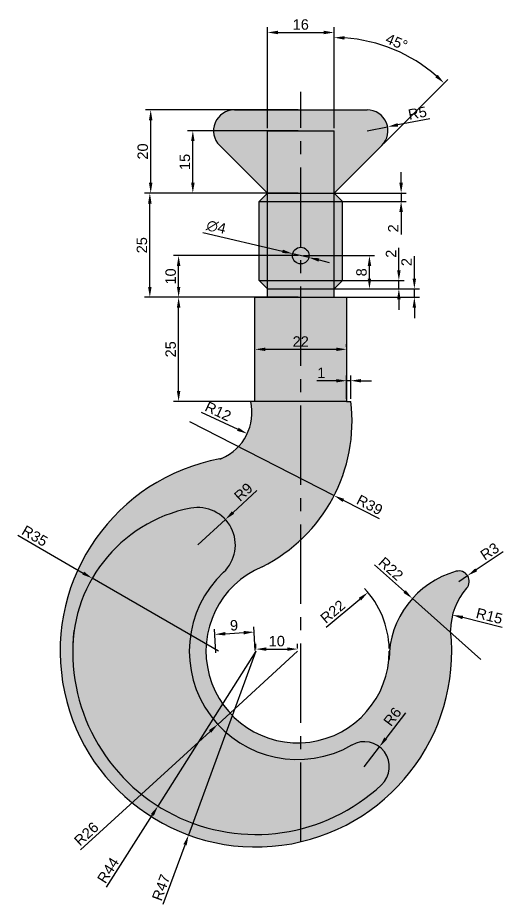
# Model space of a CAD drawing. Header units: millimetres. Extents: x 3781 to 4260, y 1155 to 1368.
# Drawn here: x 3781.4 to 3900.6, y 1155 to 1367.9 of the extents above; entities that cross this region are included whole.
import ezdxf

# ---------------------------------------------------------------- set-up
doc = ezdxf.new("R2010")
doc.units = ezdxf.units.MM
doc.linetypes.add('CENTER2', pattern=[28.575, 19.05, -3.175, 3.175, -3.175])
doc.styles.get("Standard").update_dxf_attribs({"font": 'arial.ttf'})
doc.dimstyles.new('ISO-25', dxfattribs={"dimtxt": 2.5, "dimasz": 2.5, "dimexe": 1.25, "dimexo": 0.625, "dimtad": 1, "dimdec": 0, "dimtxsty": 'Standard', "dimcen": 2.5, "dimadec": 0, "dimazin": 0, "dimtfac": 1, "dimtdec": 0, "dimtmove": 0, "dimatfit": 3, "dimfxl": 1, "dimarcsym": 0})

# ---------------------------------------------------------------- blocks, each defined once
blk = doc.blocks.new('*D29')
at = {"color": 0, "lineweight": -2, "transparency": 16777216}
for p, q in [((3874.47, 1201.04), (3869.75, 1194.85)), ((3864.6, 1188.09), (3868.24, 1192.87))]:
    blk.add_line(p, q, dxfattribs=at)
at = {"color": 0, "transparency": 16777216}
blk.add_solid([(3869.42, 1195.11), (3870.08, 1194.6), (3868.24, 1192.87)], dxfattribs=at)
at = {"layer": 'Defpoints', "color": 0, "transparency": 16777216}
for p in [(3868.24, 1192.87), (3864.6, 1188.09)]:
    blk.add_point(p, dxfattribs=at)
at = {"color": 0, "transparency": 16777216, "insert": (3871.36, 1200.09), "char_height": 2.5, "attachment_point": 5, "rotation": 52.6969}
blk.add_mtext('R6', dxfattribs=at)
blk = doc.blocks.new('*D30')
at = {"color": 0, "lineweight": -2, "transparency": 16777216}
for p, q in [((3897.96, 1239.65), (3891.47, 1235.35)), ((3887.3, 1232.59), (3889.39, 1233.97))]:
    blk.add_line(p, q, dxfattribs=at)
at = {"color": 0, "transparency": 16777216}
blk.add_solid([(3891.24, 1235.69), (3891.7, 1235), (3889.39, 1233.97)], dxfattribs=at)
at = {"layer": 'Defpoints', "color": 0, "transparency": 16777216}
for p in [(3889.39, 1233.97), (3887.3, 1232.59)]:
    blk.add_point(p, dxfattribs=at)
at = {"color": 0, "transparency": 16777216, "insert": (3894.7, 1239.77), "char_height": 2.5, "attachment_point": 5, "rotation": 33.533}
blk.add_mtext('R3', dxfattribs=at)
blk = doc.blocks.new('*D32')
at = {"color": 0, "lineweight": -2, "transparency": 16777216}
blk.add_line((3897.67, 1221.54), (3888.22, 1223.91), dxfattribs=at)
at = {"color": 0, "transparency": 16777216}
blk.add_solid([(3888.32, 1224.32), (3888.12, 1223.51), (3885.79, 1224.52)], dxfattribs=at)
at = {"layer": 'Defpoints', "color": 0, "transparency": 16777216}
for p in [(3885.79, 1224.52), (3900.6, 1220.81)]:
    blk.add_point(p, dxfattribs=at)
at = {"color": 0, "transparency": 16777216, "insert": (3894.62, 1224.27), "char_height": 2.5, "attachment_point": 5, "rotation": 345.9199}
blk.add_mtext('R15', dxfattribs=at)
blk = doc.blocks.new('*D33')
at = {"color": 0, "lineweight": -2, "transparency": 16777216}
for p, q in [((3867.05, 1236.59), (3874.28, 1230.13)), ((3892.55, 1213.81), (3876.15, 1228.46))]:
    blk.add_line(p, q, dxfattribs=at)
at = {"color": 0, "transparency": 16777216}
blk.add_solid([(3874.56, 1230.44), (3874.01, 1229.82), (3876.15, 1228.46)], dxfattribs=at)
at = {"layer": 'Defpoints', "color": 0, "transparency": 16777216}
for p in [(3876.15, 1228.46), (3892.55, 1213.81)]:
    blk.add_point(p, dxfattribs=at)
at = {"color": 0, "transparency": 16777216, "insert": (3870.99, 1235.6), "char_height": 2.5, "attachment_point": 5, "rotation": 318.2168}
blk.add_mtext('R22', dxfattribs=at)
blk = doc.blocks.new('*D34')
at = {"color": 0, "lineweight": -2, "transparency": 16777216}
for p, q in [((3848.6, 1215.81), (3829.42, 1198.25)), ((3796.5, 1168.11), (3827.58, 1196.56))]:
    blk.add_line(p, q, dxfattribs=at)
at = {"color": 0, "transparency": 16777216}
blk.add_solid([(3827.3, 1196.87), (3827.86, 1196.25), (3829.42, 1198.25)], dxfattribs=at)
at = {"layer": 'Defpoints', "color": 0, "transparency": 16777216}
for p in [(3848.6, 1215.81), (3829.42, 1198.25)]:
    blk.add_point(p, dxfattribs=at)
at = {"color": 0, "transparency": 16777216, "insert": (3797.88, 1171.95), "char_height": 2.5, "attachment_point": 5, "rotation": 42.4727}
blk.add_mtext('R26', dxfattribs=at)
blk = doc.blocks.new('*D35')
at = {"color": 0, "lineweight": -2, "transparency": 16777216}
for p, q in [((3838.6, 1215.81), (3815.07, 1178.63)), ((3802.74, 1159.15), (3813.73, 1176.51))]:
    blk.add_line(p, q, dxfattribs=at)
at = {"color": 0, "transparency": 16777216}
blk.add_solid([(3813.38, 1176.74), (3814.09, 1176.29), (3815.07, 1178.63)], dxfattribs=at)
at = {"layer": 'Defpoints', "color": 0, "transparency": 16777216}
for p in [(3838.6, 1215.81), (3815.07, 1178.63)]:
    blk.add_point(p, dxfattribs=at)
at = {"color": 0, "transparency": 16777216, "insert": (3803.09, 1163.2), "char_height": 2.5, "attachment_point": 5, "rotation": 57.6693}
blk.add_mtext('R44', dxfattribs=at)
blk = doc.blocks.new('*D36')
at = {"color": 0, "lineweight": -2, "transparency": 16777216}
for p, q in [((3838.6, 1215.81), (3822.43, 1171.68)), ((3816.33, 1155.05), (3821.57, 1169.33))]:
    blk.add_line(p, q, dxfattribs=at)
at = {"color": 0, "transparency": 16777216}
blk.add_solid([(3821.18, 1169.47), (3821.96, 1169.19), (3822.43, 1171.68)], dxfattribs=at)
at = {"layer": 'Defpoints', "color": 0, "transparency": 16777216}
for p in [(3838.6, 1215.81), (3822.43, 1171.68)]:
    blk.add_point(p, dxfattribs=at)
at = {"color": 0, "transparency": 16777216, "insert": (3815.82, 1159.08), "char_height": 2.5, "attachment_point": 5, "rotation": 69.8713}
blk.add_mtext('R47', dxfattribs=at)
blk = doc.blocks.new('*D37')
at = {"color": 0, "lineweight": -2, "transparency": 16777216}
for p, q in [((3838.6, 1216.43), (3838.6, 1217.57)), ((3841.1, 1216.32), (3846.1, 1216.32)), ((3848.6, 1216.43), (3848.6, 1217.57))]:
    blk.add_line(p, q, dxfattribs=at)
at = {"color": 0, "transparency": 16777216}
for points in [[(3841.1, 1216.73), (3841.1, 1215.9), (3838.6, 1216.32)], [(3846.1, 1216.73), (3846.1, 1215.9), (3848.6, 1216.32)]]:
    blk.add_solid(points, dxfattribs=at)
at = {"layer": 'Defpoints', "color": 0, "transparency": 16777216}
for p in [(3838.6, 1215.81), (3848.6, 1216.32), (3848.6, 1215.81)]:
    blk.add_point(p, dxfattribs=at)
at = {"color": 0, "transparency": 16777216, "insert": (3843.6, 1218.22), "char_height": 2.5, "attachment_point": 5}
blk.add_mtext('10', dxfattribs=at)
blk = doc.blocks.new('*D38')
at = {"color": 0, "lineweight": -2, "transparency": 16777216}
for p, q in [((3781.41, 1243.66), (3797.13, 1234.57)), ((3829.6, 1215.81), (3799.3, 1233.32))]:
    blk.add_line(p, q, dxfattribs=at)
at = {"color": 0, "transparency": 16777216}
blk.add_solid([(3797.34, 1234.93), (3796.93, 1234.21), (3799.3, 1233.32)], dxfattribs=at)
at = {"layer": 'Defpoints', "color": 0, "transparency": 16777216}
for p in [(3799.3, 1233.32), (3829.6, 1215.81)]:
    blk.add_point(p, dxfattribs=at)
at = {"color": 0, "transparency": 16777216, "insert": (3785.5, 1243.49), "char_height": 2.5, "attachment_point": 5, "rotation": 329.9757}
blk.add_mtext('R35', dxfattribs=at)
blk = doc.blocks.new('*D39')
at = {"color": 0, "lineweight": -2, "transparency": 16777216}
for p, q in [((3829, 1215.45), (3828.66, 1221.1)), ((3831.23, 1220), (3835.65, 1220.27)), ((3838.41, 1216), (3838.07, 1221.66))]:
    blk.add_line(p, q, dxfattribs=at)
at = {"color": 0, "transparency": 16777216}
for points in [[(3831.21, 1220.42), (3831.25, 1219.59), (3828.73, 1219.86)], [(3835.63, 1220.68), (3835.68, 1219.85), (3838.15, 1220.41)]]:
    blk.add_solid(points, dxfattribs=at)
at = {"layer": 'Defpoints', "color": 0, "transparency": 16777216}
for p in [(3838.15, 1220.41), (3829.03, 1214.82), (3838.45, 1215.38)]:
    blk.add_point(p, dxfattribs=at)
at = {"color": 0, "transparency": 16777216, "insert": (3833.33, 1222.03), "char_height": 2.5, "attachment_point": 5, "rotation": 3.3955}
blk.add_mtext('9', dxfattribs=at)
blk = doc.blocks.new('*D40')
at = {"color": 0, "lineweight": -2, "transparency": 16777216}
for p, q in [((3838.81, 1254.43), (3833.1, 1249.14)), ((3824.65, 1241.33), (3831.26, 1247.44))]:
    blk.add_line(p, q, dxfattribs=at)
at = {"color": 0, "transparency": 16777216}
blk.add_solid([(3832.81, 1249.44), (3833.38, 1248.83), (3831.26, 1247.44)], dxfattribs=at)
at = {"layer": 'Defpoints', "color": 0, "transparency": 16777216}
for p in [(3831.26, 1247.44), (3824.65, 1241.33)]:
    blk.add_point(p, dxfattribs=at)
at = {"color": 0, "transparency": 16777216, "insert": (3835.58, 1254.03), "char_height": 2.5, "attachment_point": 5, "rotation": 42.7654}
blk.add_mtext('R9', dxfattribs=at)
blk = doc.blocks.new('*D41')
at = {"color": 0, "lineweight": -2, "transparency": 16777216}
blk.add_line((3855.48, 1221.56), (3863.55, 1228.33), dxfattribs=at)
blk.add_arc((3848.6, 1215.81), 22, 1.6277, 43.2015, dxfattribs=at)
at = {"color": 0, "transparency": 16777216}
blk.add_solid([(3863.28, 1228.65), (3863.82, 1228.01), (3865.47, 1229.93)], dxfattribs=at)
at = {"layer": 'Defpoints', "color": 0, "transparency": 16777216}
for p in [(3865.47, 1229.93), (3848.6, 1215.81)]:
    blk.add_point(p, dxfattribs=at)
at = {"color": 0, "transparency": 16777216, "insert": (3857.03, 1225.32), "char_height": 2.5, "attachment_point": 5, "rotation": 39.9461}
blk.add_mtext('R22', dxfattribs=at)
blk = doc.blocks.new('*D42')
at = {"color": 0, "lineweight": -2, "transparency": 16777216}
for p, q in [((3822.65, 1270.98), (3857.35, 1253.18)), ((3868.23, 1247.6), (3859.58, 1252.04))]:
    blk.add_line(p, q, dxfattribs=at)
at = {"color": 0, "transparency": 16777216}
blk.add_solid([(3859.77, 1252.41), (3859.39, 1251.67), (3857.35, 1253.18)], dxfattribs=at)
at = {"layer": 'Defpoints', "color": 0, "transparency": 16777216}
for p in [(3822.65, 1270.98), (3857.35, 1253.18)]:
    blk.add_point(p, dxfattribs=at)
at = {"color": 0, "transparency": 16777216, "insert": (3865.89, 1250.94), "char_height": 2.5, "attachment_point": 5, "rotation": 332.8443}
blk.add_mtext('R39', dxfattribs=at)
blk = doc.blocks.new('*D43')
at = {"color": 0, "lineweight": -2, "transparency": 16777216}
for p, q in [((3860.35, 1276.43), (3860.35, 1282.02)), ((3861.35, 1276.43), (3861.35, 1282.02)), ((3857.85, 1280.77), (3853.18, 1280.77)), ((3861.35, 1280.77), (3860.35, 1280.77)), ((3863.85, 1280.77), (3866.35, 1280.77))]:
    blk.add_line(p, q, dxfattribs=at)
at = {"color": 0, "transparency": 16777216}
for points in [[(3857.85, 1281.18), (3857.85, 1280.35), (3860.35, 1280.77)], [(3863.85, 1281.18), (3863.85, 1280.35), (3861.35, 1280.77)]]:
    blk.add_solid(points, dxfattribs=at)
at = {"layer": 'Defpoints', "color": 0, "transparency": 16777216}
for p in [(3860.35, 1280.77), (3860.35, 1275.81), (3861.35, 1275.81)]:
    blk.add_point(p, dxfattribs=at)
at = {"color": 0, "transparency": 16777216, "insert": (3854.27, 1282.65), "char_height": 2.5, "attachment_point": 5}
blk.add_mtext('1', dxfattribs=at)
blk = doc.blocks.new('*D44')
at = {"color": 0, "lineweight": -2, "transparency": 16777216}
blk.add_line((3825.47, 1273.25), (3834.24, 1269.12), dxfattribs=at)
at = {"color": 0, "transparency": 16777216}
blk.add_solid([(3834.42, 1269.49), (3834.06, 1268.74), (3836.5, 1268.05)], dxfattribs=at)
at = {"layer": 'Defpoints', "color": 0, "transparency": 16777216}
for p in [(3825.65, 1273.17), (3836.5, 1268.05)]:
    blk.add_point(p, dxfattribs=at)
at = {"color": 0, "transparency": 16777216, "insert": (3829.52, 1273.42), "char_height": 2.5, "attachment_point": 5, "rotation": 334.7789}
blk.add_mtext('R12', dxfattribs=at)
blk = doc.blocks.new('*D45')
at = {"color": 0, "lineweight": -2, "transparency": 16777216}
for p, q in [((3838.35, 1288.93), (3838.35, 1289.56)), ((3840.85, 1288.31), (3857.85, 1288.31)), ((3860.35, 1288.93), (3860.35, 1289.56))]:
    blk.add_line(p, q, dxfattribs=at)
at = {"color": 0, "transparency": 16777216}
for points in [[(3840.85, 1288.72), (3840.85, 1287.89), (3838.35, 1288.31)], [(3857.85, 1288.72), (3857.85, 1287.89), (3860.35, 1288.31)]]:
    blk.add_solid(points, dxfattribs=at)
at = {"layer": 'Defpoints', "color": 0, "transparency": 16777216}
for p in [(3838.35, 1288.31), (3860.35, 1288.31), (3860.35, 1288.31)]:
    blk.add_point(p, dxfattribs=at)
at = {"color": 0, "transparency": 16777216, "insert": (3849.35, 1290.19), "char_height": 2.5, "attachment_point": 5}
blk.add_mtext('22', dxfattribs=at)
blk = doc.blocks.new('*D46')
at = {"color": 0, "lineweight": -2, "transparency": 16777216}
for p, q in [((3848.73, 1310.81), (3818.78, 1310.81)), ((3820.03, 1303.31), (3820.03, 1308.31)), ((3848.73, 1300.81), (3818.78, 1300.81))]:
    blk.add_line(p, q, dxfattribs=at)
at = {"color": 0, "transparency": 16777216}
for points in [[(3819.62, 1308.31), (3820.45, 1308.31), (3820.03, 1310.81)], [(3819.62, 1303.31), (3820.45, 1303.31), (3820.03, 1300.81)]]:
    blk.add_solid(points, dxfattribs=at)
at = {"layer": 'Defpoints', "color": 0, "transparency": 16777216}
for p in [(3820.03, 1310.81), (3849.35, 1310.81), (3849.35, 1300.81)]:
    blk.add_point(p, dxfattribs=at)
at = {"color": 0, "transparency": 16777216, "insert": (3818.13, 1305.81), "char_height": 2.5, "attachment_point": 5, "rotation": 90}
blk.add_mtext('10', dxfattribs=at)
blk = doc.blocks.new('*D47')
at = {"color": 0, "lineweight": -2, "transparency": 16777216}
for p, q in [((3876.62, 1305.31), (3876.62, 1310.71)), ((3849.98, 1302.81), (3877.87, 1302.81)), ((3849.98, 1300.81), (3877.87, 1300.81)), ((3876.62, 1300.81), (3876.62, 1302.81)), ((3876.62, 1298.31), (3876.62, 1295.81))]:
    blk.add_line(p, q, dxfattribs=at)
at = {"color": 0, "transparency": 16777216}
for points in [[(3876.2, 1305.31), (3877.03, 1305.31), (3876.62, 1302.81)], [(3876.2, 1298.31), (3877.03, 1298.31), (3876.62, 1300.81)]]:
    blk.add_solid(points, dxfattribs=at)
at = {"layer": 'Defpoints', "color": 0, "transparency": 16777216}
for p in [(3849.35, 1302.81), (3849.35, 1300.81), (3876.62, 1302.81)]:
    blk.add_point(p, dxfattribs=at)
at = {"color": 0, "transparency": 16777216, "insert": (3874.74, 1309.26), "char_height": 2.5, "attachment_point": 5, "rotation": 90}
blk.add_mtext('2', dxfattribs=at)
blk = doc.blocks.new('*D48')
at = {"color": 0, "lineweight": -2, "transparency": 16777216}
for p, q in [((3872.9, 1307.31), (3872.9, 1312.71)), ((3849.98, 1304.81), (3874.15, 1304.81)), ((3872.9, 1302.81), (3872.9, 1304.81)), ((3849.98, 1302.81), (3874.15, 1302.81)), ((3872.9, 1300.31), (3872.9, 1297.81))]:
    blk.add_line(p, q, dxfattribs=at)
at = {"color": 0, "transparency": 16777216}
for points in [[(3872.48, 1307.31), (3873.32, 1307.31), (3872.9, 1304.81)], [(3872.48, 1300.31), (3873.32, 1300.31), (3872.9, 1302.81)]]:
    blk.add_solid(points, dxfattribs=at)
at = {"layer": 'Defpoints', "color": 0, "transparency": 16777216}
for p in [(3849.35, 1304.81), (3872.9, 1304.81), (3849.35, 1302.81)]:
    blk.add_point(p, dxfattribs=at)
at = {"color": 0, "transparency": 16777216, "insert": (3871.02, 1311.26), "char_height": 2.5, "attachment_point": 5, "rotation": 90}
blk.add_mtext('2', dxfattribs=at)
blk = doc.blocks.new('*D49')
at = {"color": 0, "lineweight": -2, "transparency": 16777216}
for p, q in [((3849.98, 1310.81), (3867.09, 1310.81)), ((3865.84, 1305.31), (3865.84, 1308.31)), ((3849.98, 1302.81), (3867.09, 1302.81))]:
    blk.add_line(p, q, dxfattribs=at)
at = {"color": 0, "transparency": 16777216}
for points in [[(3865.42, 1308.31), (3866.26, 1308.31), (3865.84, 1310.81)], [(3865.42, 1305.31), (3866.26, 1305.31), (3865.84, 1302.81)]]:
    blk.add_solid(points, dxfattribs=at)
at = {"layer": 'Defpoints', "color": 0, "transparency": 16777216}
for p in [(3849.35, 1310.81), (3865.84, 1310.81), (3849.35, 1302.81)]:
    blk.add_point(p, dxfattribs=at)
at = {"color": 0, "transparency": 16777216, "insert": (3863.94, 1306.81), "char_height": 2.5, "attachment_point": 5, "rotation": 90}
blk.add_mtext('8', dxfattribs=at)
blk = doc.blocks.new('*D50')
at = {"color": 0, "lineweight": -2, "transparency": 16777216}
for p, q in [((3848.73, 1300.81), (3818.78, 1300.81)), ((3820.03, 1278.31), (3820.03, 1298.31)), ((3848.73, 1275.81), (3818.78, 1275.81))]:
    blk.add_line(p, q, dxfattribs=at)
at = {"color": 0, "transparency": 16777216}
for points in [[(3819.62, 1298.31), (3820.45, 1298.31), (3820.03, 1300.81)], [(3819.62, 1278.31), (3820.45, 1278.31), (3820.03, 1275.81)]]:
    blk.add_solid(points, dxfattribs=at)
at = {"layer": 'Defpoints', "color": 0, "transparency": 16777216}
for p in [(3820.03, 1300.81), (3849.35, 1300.81), (3849.35, 1275.81)]:
    blk.add_point(p, dxfattribs=at)
at = {"color": 0, "transparency": 16777216, "insert": (3818.13, 1288.31), "char_height": 2.5, "attachment_point": 5, "rotation": 90}
blk.add_mtext('25', dxfattribs=at)
blk = doc.blocks.new('*D51')
at = {"color": 0, "lineweight": -2, "transparency": 16777216}
for p, q in [((3848.73, 1325.81), (3811.87, 1325.81)), ((3813.12, 1303.31), (3813.12, 1323.31)), ((3848.73, 1300.81), (3811.87, 1300.81))]:
    blk.add_line(p, q, dxfattribs=at)
at = {"color": 0, "transparency": 16777216}
for points in [[(3812.7, 1323.31), (3813.54, 1323.31), (3813.12, 1325.81)], [(3812.7, 1303.31), (3813.54, 1303.31), (3813.12, 1300.81)]]:
    blk.add_solid(points, dxfattribs=at)
at = {"layer": 'Defpoints', "color": 0, "transparency": 16777216}
for p in [(3813.12, 1325.81), (3849.35, 1325.81), (3849.35, 1300.81)]:
    blk.add_point(p, dxfattribs=at)
at = {"color": 0, "transparency": 16777216, "insert": (3811.22, 1313.31), "char_height": 2.5, "attachment_point": 5, "rotation": 90}
blk.add_mtext('25', dxfattribs=at)
blk = doc.blocks.new('*D52')
at = {"color": 0, "lineweight": -2, "transparency": 16777216}
for p, q in [((3848.73, 1345.81), (3812.08, 1345.81)), ((3813.33, 1328.31), (3813.33, 1343.31)), ((3848.73, 1325.81), (3812.08, 1325.81))]:
    blk.add_line(p, q, dxfattribs=at)
at = {"color": 0, "transparency": 16777216}
for points in [[(3812.91, 1343.31), (3813.75, 1343.31), (3813.33, 1345.81)], [(3812.91, 1328.31), (3813.75, 1328.31), (3813.33, 1325.81)]]:
    blk.add_solid(points, dxfattribs=at)
at = {"layer": 'Defpoints', "color": 0, "transparency": 16777216}
for p in [(3813.33, 1345.81), (3849.35, 1345.81), (3849.35, 1325.81)]:
    blk.add_point(p, dxfattribs=at)
at = {"color": 0, "transparency": 16777216, "insert": (3811.43, 1335.81), "char_height": 2.5, "attachment_point": 5, "rotation": 90}
blk.add_mtext('20', dxfattribs=at)
blk = doc.blocks.new('*D53')
at = {"color": 0, "lineweight": -2, "transparency": 16777216}
for p, q in [((3848.73, 1340.81), (3822.19, 1340.81)), ((3823.44, 1328.31), (3823.44, 1338.31)), ((3848.73, 1325.81), (3822.19, 1325.81))]:
    blk.add_line(p, q, dxfattribs=at)
at = {"color": 0, "transparency": 16777216}
for points in [[(3823.03, 1338.31), (3823.86, 1338.31), (3823.44, 1340.81)], [(3823.03, 1328.31), (3823.86, 1328.31), (3823.44, 1325.81)]]:
    blk.add_solid(points, dxfattribs=at)
at = {"layer": 'Defpoints', "color": 0, "transparency": 16777216}
for p in [(3823.44, 1340.81), (3849.35, 1340.81), (3849.35, 1325.81)]:
    blk.add_point(p, dxfattribs=at)
at = {"color": 0, "transparency": 16777216, "insert": (3821.54, 1333.31), "char_height": 2.5, "attachment_point": 5, "rotation": 90}
blk.add_mtext('15', dxfattribs=at)
blk = doc.blocks.new('*D54')
at = {"color": 0, "lineweight": -2, "transparency": 16777216}
for p, q in [((3841.35, 1341.43), (3841.35, 1365.64)), ((3857.35, 1341.43), (3857.35, 1365.64)), ((3843.85, 1364.39), (3854.85, 1364.39))]:
    blk.add_line(p, q, dxfattribs=at)
at = {"color": 0, "transparency": 16777216}
for points in [[(3843.85, 1364.81), (3843.85, 1363.98), (3841.35, 1364.39)], [(3854.85, 1364.81), (3854.85, 1363.98), (3857.35, 1364.39)]]:
    blk.add_solid(points, dxfattribs=at)
at = {"layer": 'Defpoints', "color": 0, "transparency": 16777216}
for p in [(3857.35, 1364.39), (3841.35, 1340.81), (3857.35, 1340.81)]:
    blk.add_point(p, dxfattribs=at)
at = {"color": 0, "transparency": 16777216, "insert": (3849.35, 1366.29), "char_height": 2.5, "attachment_point": 5}
blk.add_mtext('16', dxfattribs=at)
blk = doc.blocks.new('*D55')
at = {"color": 0, "lineweight": -2, "transparency": 16777216}
for p, q in [((3880.31, 1343.66), (3872.65, 1342.21)), ((3865.28, 1340.81), (3870.19, 1341.74))]:
    blk.add_line(p, q, dxfattribs=at)
at = {"color": 0, "transparency": 16777216}
blk.add_solid([(3872.57, 1342.61), (3872.73, 1341.8), (3870.19, 1341.74)], dxfattribs=at)
at = {"layer": 'Defpoints', "color": 0, "transparency": 16777216}
for p in [(3870.19, 1341.74), (3865.28, 1340.81)]:
    blk.add_point(p, dxfattribs=at)
at = {"color": 0, "transparency": 16777216, "insert": (3877.36, 1345.03), "char_height": 2.5, "attachment_point": 5, "rotation": 10.7573}
blk.add_mtext('R5', dxfattribs=at)
blk = doc.blocks.new('*D56')
at = {"color": 0, "lineweight": -2, "transparency": 16777216}
for p, q in [((3873.44, 1328.31), (3873.44, 1330.81)), ((3849.98, 1325.81), (3874.69, 1325.81)), ((3873.44, 1325.81), (3873.44, 1323.81)), ((3849.98, 1323.81), (3874.69, 1323.81)), ((3873.44, 1321.31), (3873.44, 1315.9))]:
    blk.add_line(p, q, dxfattribs=at)
at = {"color": 0, "transparency": 16777216}
for points in [[(3873.02, 1328.31), (3873.86, 1328.31), (3873.44, 1325.81)], [(3873.02, 1321.31), (3873.86, 1321.31), (3873.44, 1323.81)]]:
    blk.add_solid(points, dxfattribs=at)
at = {"layer": 'Defpoints', "color": 0, "transparency": 16777216}
for p in [(3849.35, 1325.81), (3849.35, 1323.81), (3873.44, 1323.81)]:
    blk.add_point(p, dxfattribs=at)
at = {"color": 0, "transparency": 16777216, "insert": (3871.56, 1317.35), "char_height": 2.5, "attachment_point": 5, "rotation": 90}
blk.add_mtext('2', dxfattribs=at)
blk = doc.blocks.new('*D57')
at = {"color": 0, "lineweight": -2, "transparency": 16777216}
for p, q in [((3825.88, 1316.4), (3844.98, 1311.85)), ((3851.3, 1310.34), (3847.41, 1311.27)), ((3853.73, 1309.76), (3856.16, 1309.18))]:
    blk.add_line(p, q, dxfattribs=at)
at = {"color": 0, "transparency": 16777216}
for points in [[(3845.07, 1312.25), (3844.88, 1311.44), (3847.41, 1311.27)], [(3853.83, 1310.17), (3853.63, 1309.36), (3851.3, 1310.34)]]:
    blk.add_solid(points, dxfattribs=at)
at = {"layer": 'Defpoints', "color": 0, "transparency": 16777216}
for p in [(3847.41, 1311.27), (3851.3, 1310.34)]:
    blk.add_point(p, dxfattribs=at)
at = {"color": 0, "transparency": 16777216, "insert": (3829.06, 1317.67), "char_height": 2.5, "attachment_point": 5, "rotation": 346.5874}
blk.add_mtext('∅4', dxfattribs=at)
blk = doc.blocks.new('*D58')
at = {"color": 0, "lineweight": -2, "transparency": 16777216}
for p, q in [((3857.35, 1341.43), (3857.35, 1364.42)), ((3869.26, 1337.71), (3884.66, 1353.11))]:
    blk.add_line(p, q, dxfattribs=at)
blk.add_arc((3857.35, 1325.81), 37.36, 48.8343, 86.1657, dxfattribs=at)
at = {"color": 0, "transparency": 16777216}
for points in [[(3859.84, 1362.67), (3859.87, 1363.5), (3857.35, 1363.17)], [(3882.23, 1354.24), (3881.66, 1353.63), (3883.77, 1352.23)]]:
    blk.add_solid(points, dxfattribs=at)
at = {"layer": 'Defpoints', "color": 0, "transparency": 16777216}
for p in [(3876.04, 1358.16), (3857.35, 1340.81), (3868.82, 1337.27), (3857.35, 1325.81), (3857.35, 1300.81)]:
    blk.add_point(p, dxfattribs=at)
at = {"color": 0, "transparency": 16777216, "insert": (3872.38, 1362.08), "char_height": 2.5, "attachment_point": 5, "rotation": 337.5}
blk.add_mtext('45°', dxfattribs=at)

msp = doc.modelspace()

# ---------------------------------------------------------------- hatches: boundary and pattern name
at = {"true_color": 0xf1eb1f}
h = msp.add_hatch(color=2, dxfattribs=at)
h.dxf.hatch_style = 1
h.paths.add_polyline_path([(3841.35, 1340.81), (3849.35, 1340.81), (3849.35, 1345.81), (3833.42, 1345.81, 0.668179), (3829.89, 1337.27), (3841.35, 1325.81)])
h.paths.add_polyline_path([(3865.28, 1345.81), (3849.35, 1345.81), (3849.35, 1340.81), (3857.35, 1340.81), (3857.35, 1325.81), (3868.82, 1337.27, 0.668179)])
at = {"true_color": 0xa953a0}
h = msp.add_hatch(color=215, dxfattribs=at)
h.dxf.hatch_style = 1
h.paths.add_polyline_path([(3857.35, 1340.81), (3849.35, 1340.81), (3849.35, 1325.81), (3857.35, 1325.81)])
h.paths.add_polyline_path([(3849.35, 1340.81), (3841.35, 1340.81), (3841.35, 1325.81), (3849.35, 1325.81)])
at = {"true_color": 0x139b48}
h = msp.add_hatch(color=114, dxfattribs=at)
h.dxf.hatch_style = 1
h.paths.add_polyline_path([(3849.35, 1325.81), (3841.35, 1325.81), (3841.35, 1323.81), (3849.35, 1323.81)])
h.paths.add_polyline_path([(3857.35, 1325.81), (3849.35, 1325.81), (3849.35, 1323.81), (3857.35, 1323.81)])
h.paths.add_polyline_path([(3841.35, 1325.81), (3839.35, 1323.81), (3841.35, 1323.81)])
h.paths.add_polyline_path([(3841.35, 1323.81), (3839.35, 1323.81), (3839.35, 1304.81), (3841.35, 1304.81)])
h.paths.add_polyline_path([(3857.35, 1325.81), (3857.35, 1323.81), (3859.35, 1323.81)])
h.paths.add_polyline_path([(3859.35, 1323.81), (3857.35, 1323.81), (3857.35, 1304.81), (3859.35, 1304.81)])
h.paths.add_polyline_path([(3857.35, 1323.81), (3849.35, 1323.81), (3849.35, 1312.81, -0.414214), (3851.35, 1310.81, -0.414214), (3849.35, 1308.81), (3849.35, 1304.81), (3857.35, 1304.81)])
h.paths.add_polyline_path([(3849.35, 1323.81), (3841.35, 1323.81), (3841.35, 1304.81), (3849.35, 1304.81), (3849.35, 1308.81, -0.414214), (3847.35, 1310.81, -0.414214), (3849.35, 1312.81)])
h.paths.add_polyline_path([(3849.35, 1304.81), (3841.35, 1304.81), (3841.35, 1302.81), (3849.35, 1302.81)])
h.paths.add_polyline_path([(3841.35, 1304.81), (3839.35, 1304.81), (3841.35, 1302.81)])
h.paths.add_polyline_path([(3857.35, 1304.81), (3849.35, 1304.81), (3849.35, 1302.81), (3857.35, 1302.81)])
h.paths.add_polyline_path([(3859.35, 1304.81), (3857.35, 1304.81), (3857.35, 1302.81)])
at = {"true_color": 0x000000}
h = msp.add_hatch(color=18, dxfattribs=at)
h.dxf.hatch_style = 1
h.paths.add_polyline_path([(3851.35, 1310.81, 0.414214), (3849.35, 1312.81), (3849.35, 1308.81, 0.414214)])
h.paths.add_polyline_path([(3849.35, 1312.81, 0.414214), (3847.35, 1310.81, 0.414214), (3849.35, 1308.81)])
h.paths.add_polyline_path([(3822.94, 1250.17, 0.359188), (3794.6, 1215.81, 0.488506), (3849.35, 1173.14), (3849.35, 1189.82, -0.690382), (3830.81, 1234.77, 0.752158)])
h.paths.add_polyline_path([(3861.6, 1193.29, -0.12431), (3849.35, 1189.82), (3849.35, 1173.14, 0.127351), (3868.71, 1183.72, 0.891175)])
at = {"true_color": 0x5e67af}
h = msp.add_hatch(color=165, dxfattribs=at)
h.dxf.hatch_style = 1
h.paths.add_polyline_path([(3849.35, 1300.81), (3838.35, 1300.81), (3838.35, 1275.81), (3849.35, 1275.81)])
h.paths.add_polyline_path([(3860.35, 1300.81), (3849.35, 1300.81), (3849.35, 1275.81), (3860.35, 1275.81)])
h.paths.add_polyline_path([(3846.83, 1287.57), (3851.96, 1287.57), (3851.96, 1292.72), (3846.83, 1292.72)], flags=9)
h.paths.add_polyline_path([(3852.8, 1280.03), (3855.99, 1280.03), (3855.99, 1285.18), (3852.8, 1285.18)], flags=24)
at = {"true_color": 0x9898cc}
h = msp.add_hatch(color=253, dxfattribs=at)
h.dxf.hatch_style = 1
h.paths.add_polyline_path([(3849.35, 1302.81), (3841.35, 1302.81), (3841.35, 1300.81), (3849.35, 1300.81)])
h.paths.add_polyline_path([(3857.35, 1302.81), (3849.35, 1302.81), (3849.35, 1300.81), (3857.35, 1300.81)])
at = {"true_color": 0xed1f24}
h = msp.add_hatch(color=240, dxfattribs=at)
h.dxf.hatch_style = 1
h.paths.add_polyline_path([(3849.35, 1275.81), (3838.35, 1275.81), (3837.35, 1275.81, -0.367642), (3830.14, 1262.04, 1.025151), (3849.35, 1170.05), (3849.35, 1173.14, -0.488506), (3794.6, 1215.81, -0.359188), (3822.94, 1250.17, -0.752158), (3830.81, 1234.77, 0.690382), (3849.35, 1189.82), (3849.35, 1193.82, -0.832762), (3840.07, 1236.08, 0.072894), (3849.35, 1242.55)])
h.paths.add_polyline_path([(3885.34, 1220.81, -0.183227), (3889.17, 1230.93, 0.747757), (3886.63, 1234.99, 0.319887), (3870.59, 1215.12, -0.007165), (3870.56, 1214.49, 0.007787), (3870.55, 1213.81), (3870.51, 1213.81, -0.378005), (3849.35, 1193.82), (3849.35, 1189.82, 0.12431), (3861.6, 1193.29, -0.891175), (3868.71, 1183.72, -0.127351), (3849.35, 1173.14), (3849.35, 1170.05, 0.378285)])
h.paths.add_polyline_path([(3861.35, 1275.81), (3860.35, 1275.81), (3849.35, 1275.81), (3849.35, 1242.55, 0.239637)])

# ---------------------------------------------------------------- linework, layer by layer
at = {"linetype": 'CENTER2'}
msp.add_line((3849.35, 1170.05), (3849.35, 1350.16), dxfattribs=at)
for p, q in [((3833.42, 1345.81), (3865.28, 1345.81)), ((3841.35, 1345.81), (3857.35, 1345.81)), ((3841.35, 1300.81), (3841.35, 1340.81)), ((3841.35, 1340.81), (3857.35, 1340.81)), ((3857.35, 1300.81), (3857.35, 1340.81)), ((3841.35, 1325.81), (3829.89, 1337.27)), ((3868.82, 1337.27), (3857.35, 1325.81)), ((3839.35, 1323.81), (3841.35, 1325.81)), ((3841.35, 1325.81), (3857.35, 1325.81)), ((3857.35, 1325.81), (3859.35, 1323.81)), ((3839.35, 1323.81), (3859.35, 1323.81)), ((3839.35, 1304.81), (3839.35, 1323.81)), ((3859.35, 1304.81), (3859.35, 1323.81)), ((3839.35, 1304.81), (3859.35, 1304.81)), ((3839.35, 1304.81), (3841.35, 1302.81)), ((3859.35, 1304.81), (3857.35, 1302.81)), ((3838.35, 1275.81), (3838.35, 1300.81)), ((3838.35, 1300.81), (3860.35, 1300.81)), ((3841.35, 1302.81), (3857.35, 1302.81)), ((3860.35, 1300.81), (3860.35, 1275.81)), ((3838.35, 1275.81), (3837.35, 1275.81)), ((3860.35, 1275.81), (3838.35, 1275.81)), ((3860.35, 1275.81), (3861.35, 1275.81)), ((3870.6, 1215.81), (3870.64, 1215.81)), ((3870.51, 1213.81), (3870.55, 1213.81))]:
    msp.add_line(p, q)
msp.add_circle((3849.35, 1310.81), 2)
for centre, radius, start, end in [((3833.42, 1340.81), 5, 90, 225), ((3865.28, 1340.81), 5, 315, 90), ((3825.65, 1273.17), 12, 293.0649, 12.7088), ((3822.65, 1270.98), 39, 296.529, 7.1099), ((3838.6, 1215.81), 47, 100.6279, 6.1069), ((3829.42, 1264.45), 2.5, 280.692, 293.3884), ((3829.56, 1263.96), 2, 280.6279, 293.0649), ((3829.6, 1215.81), 35, 100.9693, 183.2758), ((3824.65, 1241.33), 9, 313.1736, 100.9693), ((3848.6, 1215.81), 26, 133.1736, 300), ((3848.6, 1215.81), 22, 112.8118, 0), ((3892.55, 1213.81), 22, 105.6182, 180), ((3887.3, 1232.59), 2.5, 318.468, 105.6182), ((3900.6, 1220.81), 15.27, 138.468, 180), ((3838.6, 1215.81), 44, 173.475, 313.1736), ((3864.6, 1188.09), 6, 313.1736, 120)]:
    msp.add_arc(centre, radius, start, end)

# ---------------------------------------------------------------- dimensions: what is measured, and where the dimension line sits
for base, p1, p2, picture, middle in [((3857.35, 1364.39), (3841.35, 1340.81), (3857.35, 1340.81), '*D54', (3849.35, 1366.29)), ((3860.35, 1288.31), (3838.35, 1288.31), (3860.35, 1288.31), '*D45', (3849.35, 1290.19)), ((3860.35, 1280.77), (3861.35, 1275.81), (3860.35, 1275.81), '*D43', (3854.27, 1282.65)), ((3848.6, 1216.32), (3838.6, 1215.81), (3848.6, 1215.81), '*D37', (3843.6, 1218.22))]:
    dim = msp.add_linear_dim(base=base, p1=p1, p2=p2, dimstyle='ISO-25')
    dim.commit()
    dim.dimension.update_dxf_attribs({"geometry": picture, "text_midpoint": middle})
dim = msp.add_angular_dim_2l(base=(3876.04, 1358.16), line1=((3868.82, 1337.27), (3857.35, 1325.81)), line2=((3857.35, 1300.81), (3857.35, 1340.81)), dimstyle='ISO-25')
dim.commit()
dim.dimension.update_dxf_attribs({"geometry": '*D58', "text_midpoint": (3872.38, 1362.08)})
for base, p1, p2, picture, middle in [((3813.33, 1345.81), (3849.35, 1325.81), (3849.35, 1345.81), '*D52', (3811.43, 1335.81)), ((3823.44, 1340.81), (3849.35, 1325.81), (3849.35, 1340.81), '*D53', (3821.54, 1333.31)), ((3873.44, 1323.81), (3849.35, 1325.81), (3849.35, 1323.81), '*D56', (3871.56, 1317.35)), ((3813.12, 1325.81), (3849.35, 1300.81), (3849.35, 1325.81), '*D51', (3811.22, 1313.31)), ((3872.9, 1304.81), (3849.35, 1302.81), (3849.35, 1304.81), '*D48', (3871.02, 1311.26)), ((3820.03, 1310.81), (3849.35, 1300.81), (3849.35, 1310.81), '*D46', (3818.13, 1305.81)), ((3865.84, 1310.81), (3849.35, 1302.81), (3849.35, 1310.81), '*D49', (3863.94, 1306.81)), ((3876.62, 1302.81), (3849.35, 1300.81), (3849.35, 1302.81), '*D47', (3874.74, 1309.26)), ((3820.03, 1300.81), (3849.35, 1275.81), (3849.35, 1300.81), '*D50', (3818.13, 1288.31))]:
    dim = msp.add_linear_dim(base=base, p1=p1, p2=p2, angle=90, dimstyle='ISO-25')
    dim.commit()
    dim.dimension.update_dxf_attribs({"geometry": picture, "text_midpoint": middle})
for center, mpoint, picture, middle in [((3865.28, 1340.81), (3870.19, 1341.74), '*D55', (3877.36, 1345.03)), ((3822.65, 1270.98), (3857.35, 1253.18), '*D42', (3865.89, 1250.94)), ((3824.65, 1241.33), (3831.26, 1247.44), '*D40', (3835.58, 1254.03)), ((3887.3, 1232.59), (3889.39, 1233.97), '*D30', (3894.7, 1239.77)), ((3892.55, 1213.81), (3876.15, 1228.46), '*D33', (3870.99, 1235.6)), ((3864.6, 1188.09), (3868.24, 1192.87), '*D29', (3871.36, 1200.09))]:
    dim = msp.add_radius_dim(center=center, mpoint=mpoint, dimstyle='ISO-25')
    dim.commit()
    dim.dimension.update_dxf_attribs({"geometry": picture, "text_midpoint": middle})
dim = msp.add_diameter_dim_2p(p1=(3851.3, 1310.34), p2=(3847.41, 1311.27), dimstyle='ISO-25')
dim.commit()
dim.dimension.update_dxf_attribs({"geometry": '*D57', "text_midpoint": (3828.61, 1315.75), "dimtype": 163})
for center, mpoint, picture, middle in [((3825.65, 1273.17), (3836.5, 1268.05), '*D44', (3828.72, 1271.72)), ((3829.6, 1215.81), (3799.3, 1233.32), '*D38', (3784.55, 1241.84)), ((3848.6, 1215.81), (3865.47, 1229.93), '*D41', (3858.24, 1223.88)), ((3900.6, 1220.81), (3885.79, 1224.52), '*D32', (3894.16, 1222.42)), ((3848.6, 1215.81), (3829.42, 1198.25), '*D34', (3799.17, 1170.55)), ((3838.6, 1215.81), (3815.07, 1178.63), '*D35', (3804.67, 1162.2)), ((3838.6, 1215.81), (3822.43, 1171.68), '*D36', (3817.58, 1158.44))]:
    dim = msp.add_radius_dim(center=center, mpoint=mpoint, dimstyle='ISO-25')
    dim.commit()
    dim.dimension.update_dxf_attribs({"geometry": picture, "text_midpoint": middle, "dimtype": 164})
dim = msp.add_aligned_dim(p1=(3829.03, 1214.82), p2=(3838.45, 1215.38), distance=5.04, dimstyle='ISO-25')
dim.commit()
dim.dimension.update_dxf_attribs({"geometry": '*D39', "text_midpoint": (3833.33, 1222.03)})

doc.saveas('drawing.dxf')
